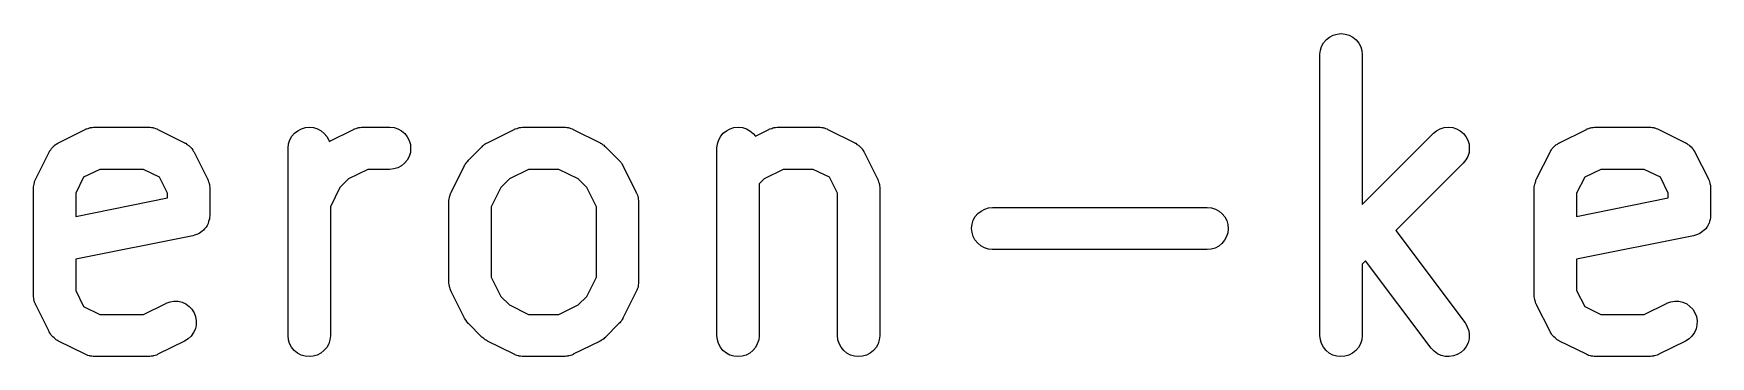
# Model space of a CAD drawing. Extents: x 78 to 209, y -131 to -41.
# Drawn here: x 168.42 to 174.38, y -105.05 to -103.9 of the extents above; entities that cross this region are included whole.
import ezdxf

# ---------------------------------------------------------------- set-up
doc = ezdxf.new("R2010")
doc.units = 0
doc.layers.add('BLACK', color=7, linetype='CONTINUOUS')

msp = doc.modelspace()

# ---------------------------------------------------------------- linework, layer by layer
at = {"layer": 'BLACK', "linetype": 'CONTINUOUS'}
for p, q in [((173.006, -103.931), (173.016, -103.92)), ((173.016, -103.92), (173.027, -103.911)), ((173.027, -103.911), (173.04, -103.904)), ((173.04, -103.904), (173.054, -103.9)), ((173.054, -103.9), (173.069, -103.898)), ((173.069, -103.898), (173.083, -103.9)), ((173.083, -103.9), (173.097, -103.904)), ((173.097, -103.904), (173.11, -103.911)), ((173.11, -103.911), (173.122, -103.921)), ((173.122, -103.921), (173.131, -103.932)), ((172.993, -103.972), (172.995, -103.958)), ((172.993, -103.973), (172.993, -103.972)), ((172.993, -104.973), (172.993, -103.973)), ((172.995, -103.958), (172.999, -103.944)), ((172.999, -103.944), (173.006, -103.931)), ((173.131, -103.932), (173.138, -103.945)), ((173.138, -103.945), (173.142, -103.959)), ((173.142, -103.959), (173.143, -103.973)), ((173.143, -103.973), (173.143, -104.507)), ((168.511, -104.287), (168.606, -104.24)), ((168.606, -104.24), (168.607, -104.239)), ((168.607, -104.239), (168.609, -104.238)), ((168.609, -104.238), (168.611, -104.237)), ((168.611, -104.237), (168.616, -104.236)), ((168.616, -104.236), (168.621, -104.234)), ((168.621, -104.234), (168.623, -104.234)), ((168.623, -104.234), (168.625, -104.233)), ((168.625, -104.233), (168.63, -104.233)), ((168.63, -104.233), (168.635, -104.232)), ((168.635, -104.232), (168.638, -104.232)), ((168.638, -104.232), (168.64, -104.232)), ((168.64, -104.232), (168.83, -104.232)), ((168.83, -104.232), (168.831, -104.232)), ((168.831, -104.232), (168.833, -104.232)), ((168.833, -104.232), (168.836, -104.232)), ((168.836, -104.232), (168.841, -104.233)), ((168.841, -104.233), (168.846, -104.233)), ((168.846, -104.233), (168.848, -104.234)), ((168.848, -104.234), (168.85, -104.234)), ((168.85, -104.234), (168.855, -104.236)), ((168.855, -104.236), (168.86, -104.238)), ((168.86, -104.238), (168.862, -104.239)), ((168.862, -104.239), (168.864, -104.24)), ((168.864, -104.24), (168.959, -104.287)), ((169.328, -104.291), (169.333, -104.277)), ((169.333, -104.277), (169.34, -104.264)), ((169.34, -104.264), (169.349, -104.253)), ((169.349, -104.253), (169.361, -104.244)), ((169.361, -104.244), (169.374, -104.237)), ((169.374, -104.237), (169.388, -104.233)), ((169.388, -104.233), (169.402, -104.232)), ((169.402, -104.232), (169.417, -104.233)), ((169.417, -104.233), (169.431, -104.238)), ((169.431, -104.238), (169.444, -104.245)), ((169.444, -104.245), (169.455, -104.254)), ((169.455, -104.254), (169.464, -104.265)), ((169.464, -104.265), (169.471, -104.278)), ((169.471, -104.278), (169.472, -104.283)), ((169.472, -104.283), (169.559, -104.24)), ((169.559, -104.24), (169.56, -104.239)), ((169.56, -104.239), (169.562, -104.238)), ((169.562, -104.238), (169.564, -104.237)), ((169.564, -104.237), (169.568, -104.236)), ((169.568, -104.236), (169.573, -104.234)), ((169.573, -104.234), (169.575, -104.234)), ((169.575, -104.234), (169.578, -104.233)), ((169.578, -104.233), (169.583, -104.233)), ((169.583, -104.233), (169.588, -104.232)), ((169.588, -104.232), (169.59, -104.232)), ((169.59, -104.232), (169.592, -104.232)), ((169.592, -104.232), (169.687, -104.232)), ((169.687, -104.232), (169.688, -104.232)), ((169.688, -104.232), (169.703, -104.233)), ((169.703, -104.233), (169.717, -104.238)), ((169.717, -104.238), (169.73, -104.245)), ((169.73, -104.245), (169.741, -104.254)), ((169.741, -104.254), (169.75, -104.266)), ((169.75, -104.266), (169.757, -104.279)), ((169.757, -104.279), (169.761, -104.293)), ((170.035, -104.287), (170.13, -104.24)), ((170.13, -104.24), (170.131, -104.239)), ((170.131, -104.239), (170.133, -104.238)), ((170.133, -104.238), (170.135, -104.237)), ((170.135, -104.237), (170.14, -104.236)), ((170.14, -104.236), (170.145, -104.234)), ((170.145, -104.234), (170.147, -104.234)), ((170.147, -104.234), (170.149, -104.233)), ((170.149, -104.233), (170.154, -104.233)), ((170.154, -104.233), (170.159, -104.232)), ((170.159, -104.232), (170.161, -104.232)), ((170.161, -104.232), (170.164, -104.232)), ((170.164, -104.232), (170.306, -104.232)), ((170.306, -104.232), (170.307, -104.232)), ((170.307, -104.232), (170.31, -104.232)), ((170.31, -104.232), (170.312, -104.232)), ((170.312, -104.232), (170.317, -104.233)), ((170.317, -104.233), (170.322, -104.233)), ((170.322, -104.233), (170.324, -104.234)), ((170.324, -104.234), (170.326, -104.234)), ((170.326, -104.234), (170.331, -104.236)), ((170.331, -104.236), (170.336, -104.238)), ((170.336, -104.238), (170.338, -104.239)), ((170.338, -104.239), (170.34, -104.24)), ((170.34, -104.24), (170.435, -104.287)), ((170.852, -104.291), (170.857, -104.277)), ((170.857, -104.277), (170.864, -104.264)), ((170.864, -104.264), (170.873, -104.253)), ((170.873, -104.253), (170.884, -104.244)), ((170.884, -104.244), (170.897, -104.237)), ((170.897, -104.237), (170.911, -104.233)), ((170.911, -104.233), (170.926, -104.232)), ((170.926, -104.232), (170.941, -104.233)), ((170.941, -104.233), (170.955, -104.238)), ((170.955, -104.238), (170.967, -104.245)), ((170.967, -104.245), (170.979, -104.254)), ((170.979, -104.254), (170.987, -104.264)), ((170.987, -104.264), (171.035, -104.24)), ((171.035, -104.24), (171.036, -104.239)), ((171.036, -104.239), (171.038, -104.238)), ((171.038, -104.238), (171.04, -104.237)), ((171.04, -104.237), (171.045, -104.236)), ((171.045, -104.236), (171.049, -104.234)), ((171.049, -104.234), (171.052, -104.234)), ((171.052, -104.234), (171.054, -104.233)), ((171.054, -104.233), (171.059, -104.233)), ((171.059, -104.233), (171.064, -104.232)), ((171.064, -104.232), (171.066, -104.232)), ((171.066, -104.232), (171.068, -104.232)), ((171.068, -104.232), (171.211, -104.232)), ((171.211, -104.232), (171.212, -104.232)), ((171.212, -104.232), (171.214, -104.232)), ((171.214, -104.232), (171.217, -104.232)), ((171.217, -104.232), (171.222, -104.233)), ((171.222, -104.233), (171.227, -104.233)), ((171.227, -104.233), (171.229, -104.234)), ((171.229, -104.234), (171.231, -104.234)), ((171.231, -104.234), (171.236, -104.236)), ((171.236, -104.236), (171.241, -104.238)), ((171.241, -104.238), (171.243, -104.239)), ((171.243, -104.239), (171.245, -104.24)), ((171.245, -104.24), (171.34, -104.287)), ((173.143, -104.507), (173.396, -104.254)), ((173.396, -104.254), (173.397, -104.253)), ((173.397, -104.253), (173.408, -104.244)), ((173.408, -104.244), (173.421, -104.237)), ((173.421, -104.237), (173.435, -104.233)), ((173.435, -104.233), (173.45, -104.232)), ((173.45, -104.232), (173.465, -104.233)), ((173.465, -104.233), (173.479, -104.238)), ((173.479, -104.238), (173.491, -104.245)), ((173.491, -104.245), (173.503, -104.254)), ((173.503, -104.254), (173.512, -104.265)), ((173.512, -104.265), (173.519, -104.278)), ((173.519, -104.278), (173.523, -104.292)), ((173.844, -104.287), (173.94, -104.24)), ((173.94, -104.239), (173.943, -104.238)), ((173.94, -104.24), (173.94, -104.239)), ((173.943, -104.238), (173.945, -104.237)), ((173.945, -104.237), (173.949, -104.236)), ((173.949, -104.236), (173.954, -104.234)), ((173.954, -104.234), (173.956, -104.234)), ((173.956, -104.234), (173.959, -104.233)), ((173.959, -104.233), (173.964, -104.233)), ((173.964, -104.233), (173.969, -104.232)), ((173.969, -104.232), (173.971, -104.232)), ((173.971, -104.232), (173.973, -104.232)), ((173.973, -104.232), (174.164, -104.232)), ((174.164, -104.232), (174.165, -104.232)), ((174.165, -104.232), (174.167, -104.232)), ((174.167, -104.232), (174.169, -104.232)), ((174.169, -104.232), (174.174, -104.233)), ((174.174, -104.233), (174.179, -104.233)), ((174.179, -104.233), (174.181, -104.234)), ((174.181, -104.234), (174.183, -104.234)), ((174.183, -104.234), (174.188, -104.236)), ((174.188, -104.236), (174.193, -104.238)), ((174.193, -104.238), (174.195, -104.239)), ((174.195, -104.239), (174.197, -104.24)), ((174.197, -104.24), (174.292, -104.287)), ((168.43, -104.416), (168.477, -104.321)), ((168.477, -104.321), (168.478, -104.32)), ((168.478, -104.32), (168.479, -104.318)), ((168.479, -104.317), (168.483, -104.312)), ((168.479, -104.318), (168.479, -104.317)), ((168.483, -104.312), (168.486, -104.308)), ((168.486, -104.308), (168.487, -104.306)), ((168.487, -104.306), (168.488, -104.305)), ((168.488, -104.305), (168.492, -104.301)), ((168.492, -104.301), (168.496, -104.297)), ((168.496, -104.297), (168.497, -104.296)), ((168.497, -104.296), (168.499, -104.295)), ((168.499, -104.295), (168.503, -104.292)), ((168.503, -104.292), (168.508, -104.289)), ((168.508, -104.289), (168.51, -104.288)), ((168.51, -104.288), (168.511, -104.287)), ((168.959, -104.287), (168.96, -104.288)), ((168.96, -104.288), (168.961, -104.289)), ((168.961, -104.289), (168.963, -104.289)), ((168.963, -104.289), (168.967, -104.293)), ((168.967, -104.293), (168.972, -104.296)), ((168.972, -104.296), (168.973, -104.297)), ((168.973, -104.297), (168.975, -104.298)), ((168.975, -104.298), (168.979, -104.302)), ((168.979, -104.302), (168.983, -104.306)), ((168.983, -104.306), (168.984, -104.307)), ((168.984, -104.307), (168.985, -104.308)), ((168.985, -104.308), (168.988, -104.313)), ((168.988, -104.313), (168.991, -104.318)), ((168.991, -104.318), (168.992, -104.319)), ((168.992, -104.319), (168.993, -104.321)), ((168.993, -104.321), (169.04, -104.416)), ((169.327, -104.306), (169.328, -104.291)), ((169.327, -104.307), (169.327, -104.306)), ((169.327, -104.973), (169.327, -104.307)), ((169.757, -104.336), (169.75, -104.349)), ((169.761, -104.322), (169.757, -104.336)), ((169.761, -104.293), (169.762, -104.307)), ((169.762, -104.307), (169.761, -104.322)), ((169.968, -104.349), (170.015, -104.301)), ((170.015, -104.301), (170.016, -104.301)), ((170.016, -104.301), (170.019, -104.298)), ((170.019, -104.298), (170.022, -104.295)), ((170.022, -104.295), (170.025, -104.293)), ((170.025, -104.293), (170.027, -104.291)), ((170.027, -104.291), (170.031, -104.289)), ((170.031, -104.289), (170.035, -104.287)), ((170.435, -104.287), (170.436, -104.288)), ((170.436, -104.288), (170.44, -104.29)), ((170.44, -104.29), (170.443, -104.292)), ((170.443, -104.292), (170.446, -104.294)), ((170.446, -104.294), (170.448, -104.296)), ((170.448, -104.296), (170.451, -104.299)), ((170.451, -104.299), (170.455, -104.301)), ((170.455, -104.301), (170.502, -104.349)), ((170.85, -104.306), (170.852, -104.291)), ((170.85, -104.307), (170.85, -104.306)), ((170.85, -104.973), (170.85, -104.307)), ((171.34, -104.287), (171.341, -104.288)), ((171.341, -104.288), (171.342, -104.289)), ((171.342, -104.289), (171.344, -104.289)), ((171.344, -104.289), (171.348, -104.293)), ((171.348, -104.293), (171.353, -104.296)), ((171.353, -104.296), (171.354, -104.297)), ((171.354, -104.297), (171.356, -104.298)), ((171.356, -104.298), (171.36, -104.302)), ((171.36, -104.302), (171.364, -104.306)), ((171.364, -104.306), (171.365, -104.307)), ((171.365, -104.307), (171.366, -104.308)), ((171.366, -104.308), (171.369, -104.313)), ((171.369, -104.313), (171.372, -104.318)), ((171.372, -104.318), (171.373, -104.319)), ((171.373, -104.319), (171.374, -104.321)), ((171.374, -104.321), (171.421, -104.416)), ((173.519, -104.336), (173.512, -104.348)), ((173.523, -104.322), (173.519, -104.336)), ((173.523, -104.292), (173.524, -104.307)), ((173.524, -104.307), (173.523, -104.322)), ((173.763, -104.416), (173.811, -104.321)), ((173.811, -104.32), (173.812, -104.318)), ((173.811, -104.321), (173.811, -104.32)), ((173.812, -104.318), (173.813, -104.317)), ((173.813, -104.317), (173.816, -104.312)), ((173.816, -104.312), (173.819, -104.308)), ((173.819, -104.308), (173.82, -104.306)), ((173.82, -104.306), (173.821, -104.305)), ((173.821, -104.305), (173.825, -104.301)), ((173.825, -104.301), (173.829, -104.297)), ((173.829, -104.297), (173.831, -104.296)), ((173.831, -104.296), (173.832, -104.295)), ((173.832, -104.295), (173.837, -104.292)), ((173.837, -104.292), (173.841, -104.289)), ((173.841, -104.289), (173.843, -104.288)), ((173.843, -104.288), (173.844, -104.287)), ((174.292, -104.287), (174.293, -104.288)), ((174.293, -104.288), (174.295, -104.289)), ((174.295, -104.289), (174.296, -104.289)), ((174.296, -104.289), (174.301, -104.293)), ((174.301, -104.293), (174.306, -104.296)), ((174.306, -104.296), (174.307, -104.297)), ((174.307, -104.297), (174.308, -104.298)), ((174.308, -104.298), (174.312, -104.302)), ((174.312, -104.302), (174.316, -104.306)), ((174.316, -104.306), (174.317, -104.307)), ((174.317, -104.307), (174.318, -104.308)), ((174.318, -104.308), (174.321, -104.313)), ((174.321, -104.313), (174.324, -104.318)), ((174.324, -104.318), (174.325, -104.319)), ((174.325, -104.319), (174.326, -104.321)), ((174.326, -104.321), (174.374, -104.416)), ((168.657, -104.382), (168.6, -104.41)), ((168.813, -104.382), (168.657, -104.382)), ((168.87, -104.41), (168.813, -104.382)), ((169.61, -104.382), (169.541, -104.416)), ((169.687, -104.382), (169.61, -104.382)), ((169.702, -104.38), (169.687, -104.382)), ((169.716, -104.376), (169.702, -104.38)), ((169.729, -104.369), (169.716, -104.376)), ((169.74, -104.36), (169.729, -104.369)), ((169.75, -104.349), (169.74, -104.36)), ((169.906, -104.464), (169.954, -104.368)), ((169.954, -104.367), (169.956, -104.364)), ((169.954, -104.368), (169.954, -104.367)), ((169.956, -104.364), (169.958, -104.36)), ((169.958, -104.36), (169.96, -104.358)), ((169.96, -104.358), (169.962, -104.355)), ((169.962, -104.355), (169.965, -104.352)), ((169.965, -104.352), (169.968, -104.349)), ((170.181, -104.382), (170.113, -104.416)), ((170.289, -104.382), (170.181, -104.382)), ((170.357, -104.416), (170.289, -104.382)), ((170.502, -104.349), (170.503, -104.35)), ((170.503, -104.35), (170.506, -104.353)), ((170.506, -104.353), (170.509, -104.356)), ((170.509, -104.356), (170.51, -104.359)), ((170.51, -104.359), (170.512, -104.361)), ((170.512, -104.361), (170.514, -104.365)), ((170.514, -104.365), (170.516, -104.368)), ((170.516, -104.368), (170.564, -104.464)), ((171.086, -104.382), (171.018, -104.416)), ((171.193, -104.382), (171.086, -104.382)), ((171.251, -104.41), (171.193, -104.382)), ((173.502, -104.36), (173.263, -104.599)), ((173.512, -104.348), (173.502, -104.36)), ((173.991, -104.382), (173.934, -104.41)), ((174.146, -104.382), (173.991, -104.382)), ((174.203, -104.41), (174.146, -104.382)), ((168.422, -104.444), (168.423, -104.439)), ((168.422, -104.446), (168.422, -104.444)), ((168.422, -104.449), (168.422, -104.446)), ((168.422, -104.45), (168.422, -104.449)), ((168.422, -104.831), (168.422, -104.45)), ((168.423, -104.439), (168.424, -104.434)), ((168.424, -104.432), (168.425, -104.43)), ((168.424, -104.434), (168.424, -104.432)), ((168.425, -104.43), (168.426, -104.425)), ((168.426, -104.425), (168.428, -104.42)), ((168.428, -104.42), (168.429, -104.418)), ((168.429, -104.418), (168.43, -104.416)), ((168.6, -104.41), (168.572, -104.467)), ((168.898, -104.467), (168.87, -104.41)), ((169.04, -104.416), (169.041, -104.417)), ((169.041, -104.417), (169.041, -104.419)), ((169.041, -104.419), (169.042, -104.421)), ((169.042, -104.421), (169.044, -104.426)), ((169.044, -104.426), (169.046, -104.431)), ((169.046, -104.431), (169.046, -104.433)), ((169.046, -104.433), (169.047, -104.435)), ((169.047, -104.435), (169.047, -104.44)), ((169.047, -104.44), (169.048, -104.445)), ((169.048, -104.445), (169.048, -104.447)), ((169.048, -104.447), (169.048, -104.45)), ((169.048, -104.45), (169.048, -104.545)), ((169.511, -104.446), (169.477, -104.515)), ((169.541, -104.416), (169.511, -104.446)), ((170.082, -104.446), (170.048, -104.515)), ((170.113, -104.416), (170.082, -104.446)), ((170.388, -104.446), (170.357, -104.416)), ((170.422, -104.515), (170.388, -104.446)), ((171.018, -104.416), (171, -104.433)), ((171, -104.433), (171, -104.973)), ((171.279, -104.467), (171.251, -104.41)), ((171.421, -104.416), (171.422, -104.417)), ((171.422, -104.417), (171.422, -104.419)), ((171.422, -104.419), (171.423, -104.421)), ((171.423, -104.421), (171.425, -104.426)), ((171.425, -104.426), (171.427, -104.431)), ((171.427, -104.431), (171.427, -104.433)), ((171.427, -104.433), (171.428, -104.435)), ((171.428, -104.435), (171.428, -104.44)), ((171.428, -104.44), (171.429, -104.445)), ((171.429, -104.445), (171.429, -104.447)), ((171.429, -104.447), (171.429, -104.45)), ((171.429, -104.45), (171.429, -104.973)), ((173.755, -104.444), (173.756, -104.439)), ((173.755, -104.446), (173.755, -104.444)), ((173.755, -104.449), (173.755, -104.446)), ((173.755, -104.45), (173.755, -104.449)), ((173.755, -104.831), (173.755, -104.45)), ((173.756, -104.439), (173.757, -104.434)), ((173.757, -104.434), (173.758, -104.432)), ((173.758, -104.43), (173.76, -104.425)), ((173.758, -104.432), (173.758, -104.43)), ((173.76, -104.425), (173.761, -104.42)), ((173.761, -104.42), (173.762, -104.418)), ((173.762, -104.418), (173.763, -104.416)), ((173.934, -104.41), (173.905, -104.467)), ((174.231, -104.467), (174.203, -104.41)), ((174.374, -104.416), (174.374, -104.417)), ((174.374, -104.417), (174.375, -104.419)), ((174.375, -104.419), (174.376, -104.421)), ((174.376, -104.421), (174.377, -104.426)), ((174.377, -104.426), (174.379, -104.431)), ((174.379, -104.431), (174.379, -104.433)), ((174.379, -104.433), (174.38, -104.435)), ((174.38, -104.435), (174.381, -104.44)), ((174.381, -104.44), (174.381, -104.445)), ((174.381, -104.445), (174.381, -104.447)), ((174.381, -104.447), (174.381, -104.45)), ((174.381, -104.45), (174.381, -104.545)), ((168.572, -104.467), (168.572, -104.549)), ((168.572, -104.549), (168.898, -104.483)), ((168.898, -104.483), (168.898, -104.467)), ((169.477, -104.515), (169.477, -104.973)), ((169.898, -104.492), (169.899, -104.487)), ((169.898, -104.494), (169.898, -104.492)), ((169.898, -104.496), (169.898, -104.494)), ((169.898, -104.497), (169.898, -104.496)), ((169.898, -104.783), (169.898, -104.497)), ((169.899, -104.487), (169.9, -104.482)), ((169.9, -104.479), (169.901, -104.477)), ((169.9, -104.482), (169.9, -104.479)), ((169.901, -104.477), (169.903, -104.473)), ((169.903, -104.473), (169.904, -104.468)), ((169.904, -104.468), (169.905, -104.466)), ((169.905, -104.466), (169.906, -104.464)), ((170.048, -104.515), (170.048, -104.765)), ((170.422, -104.765), (170.422, -104.515)), ((170.564, -104.464), (170.564, -104.465)), ((170.564, -104.465), (170.565, -104.467)), ((170.565, -104.467), (170.566, -104.469)), ((170.566, -104.469), (170.568, -104.474)), ((170.568, -104.474), (170.569, -104.478)), ((170.569, -104.478), (170.57, -104.481)), ((170.57, -104.481), (170.57, -104.483)), ((170.57, -104.483), (170.571, -104.488)), ((170.571, -104.488), (170.572, -104.493)), ((170.572, -104.493), (170.572, -104.495)), ((170.572, -104.495), (170.572, -104.497)), ((170.572, -104.497), (170.572, -104.783)), ((171.279, -104.973), (171.279, -104.467)), ((171.802, -104.523), (171.816, -104.519)), ((171.816, -104.519), (171.83, -104.517)), ((171.83, -104.517), (172.592, -104.517)), ((172.592, -104.517), (172.593, -104.517)), ((172.593, -104.517), (172.608, -104.519)), ((172.608, -104.519), (172.622, -104.523)), ((173.905, -104.467), (173.905, -104.549)), ((173.905, -104.549), (174.231, -104.483)), ((174.231, -104.483), (174.231, -104.467)), ((169.042, -104.574), (169.039, -104.581)), ((169.044, -104.567), (169.042, -104.574)), ((169.042, -104.574), (169.042, -104.574)), ((169.042, -104.574), (169.042, -104.574)), ((169.046, -104.56), (169.044, -104.567)), ((169.047, -104.56), (169.046, -104.56)), ((169.046, -104.56), (169.046, -104.56)), ((169.048, -104.546), (169.047, -104.553)), ((169.047, -104.553), (169.047, -104.56)), ((169.048, -104.545), (169.048, -104.545)), ((169.048, -104.545), (169.048, -104.545)), ((169.048, -104.545), (169.048, -104.545)), ((169.048, -104.545), (169.048, -104.546)), ((171.755, -104.592), (171.757, -104.577)), ((171.757, -104.577), (171.761, -104.563)), ((171.761, -104.563), (171.768, -104.55)), ((171.768, -104.55), (171.777, -104.539)), ((171.777, -104.539), (171.789, -104.53)), ((171.789, -104.53), (171.802, -104.523)), ((172.622, -104.523), (172.635, -104.531)), ((172.635, -104.531), (172.646, -104.54)), ((172.646, -104.54), (172.655, -104.551)), ((172.655, -104.551), (172.662, -104.564)), ((172.662, -104.564), (172.666, -104.578)), ((172.666, -104.578), (172.667, -104.593)), ((174.375, -104.574), (174.372, -104.581)), ((174.376, -104.574), (174.375, -104.574)), ((174.375, -104.574), (174.375, -104.574)), ((174.378, -104.567), (174.376, -104.574)), ((174.38, -104.56), (174.378, -104.567)), ((174.381, -104.553), (174.38, -104.56)), ((174.38, -104.56), (174.38, -104.56)), ((174.38, -104.56), (174.38, -104.56)), ((174.381, -104.545), (174.381, -104.545)), ((174.381, -104.545), (174.381, -104.545)), ((174.381, -104.545), (174.381, -104.545)), ((174.381, -104.545), (174.381, -104.546)), ((174.381, -104.546), (174.381, -104.553)), ((168.988, -104.618), (168.572, -104.702)), ((168.994, -104.616), (168.988, -104.618)), ((169.001, -104.614), (168.994, -104.616)), ((169.002, -104.614), (169.001, -104.614)), ((169.001, -104.614), (169.001, -104.614)), ((169.008, -104.611), (169.002, -104.614)), ((169.014, -104.608), (169.008, -104.611)), ((169.015, -104.607), (169.014, -104.607)), ((169.014, -104.607), (169.014, -104.608)), ((169.02, -104.603), (169.015, -104.607)), ((169.026, -104.598), (169.02, -104.603)), ((169.03, -104.593), (169.026, -104.598)), ((169.026, -104.598), (169.026, -104.598)), ((169.026, -104.598), (169.026, -104.598)), ((169.035, -104.587), (169.03, -104.593)), ((169.039, -104.581), (169.035, -104.587)), ((169.035, -104.587), (169.035, -104.587)), ((169.035, -104.587), (169.035, -104.587)), ((171.757, -104.606), (171.755, -104.592)), ((171.761, -104.621), (171.757, -104.606)), ((171.767, -104.633), (171.761, -104.621)), ((171.777, -104.645), (171.767, -104.633)), ((172.654, -104.634), (172.645, -104.646)), ((172.661, -104.621), (172.654, -104.634)), ((172.666, -104.608), (172.661, -104.621)), ((172.667, -104.593), (172.666, -104.608)), ((173.263, -104.599), (173.509, -104.928)), ((174.321, -104.618), (173.905, -104.702)), ((174.328, -104.616), (174.321, -104.618)), ((174.335, -104.614), (174.328, -104.616)), ((174.341, -104.611), (174.335, -104.614)), ((174.335, -104.614), (174.335, -104.614)), ((174.335, -104.614), (174.335, -104.614)), ((174.347, -104.608), (174.341, -104.611)), ((174.348, -104.607), (174.347, -104.608)), ((174.353, -104.603), (174.348, -104.607)), ((174.348, -104.607), (174.348, -104.607)), ((174.359, -104.598), (174.353, -104.603)), ((174.364, -104.593), (174.359, -104.598)), ((174.359, -104.598), (174.359, -104.598)), ((174.359, -104.598), (174.359, -104.598)), ((174.368, -104.587), (174.364, -104.593)), ((174.369, -104.587), (174.368, -104.587)), ((174.368, -104.587), (174.368, -104.587)), ((174.372, -104.581), (174.369, -104.587)), ((171.788, -104.654), (171.777, -104.645)), ((171.801, -104.661), (171.788, -104.654)), ((171.815, -104.666), (171.801, -104.661)), ((171.829, -104.667), (171.815, -104.666)), ((171.83, -104.667), (171.829, -104.667)), ((172.592, -104.667), (171.83, -104.667)), ((172.607, -104.666), (172.592, -104.667)), ((172.621, -104.662), (172.607, -104.666)), ((172.634, -104.655), (172.621, -104.662)), ((172.645, -104.646), (172.634, -104.655)), ((168.572, -104.702), (168.572, -104.813)), ((173.155, -104.707), (173.143, -104.719)), ((173.143, -104.719), (173.143, -104.973)), ((173.389, -105.018), (173.155, -104.707)), ((173.905, -104.702), (173.905, -104.813)), ((168.572, -104.813), (168.6, -104.87)), ((169.898, -104.785), (169.898, -104.783)), ((169.898, -104.787), (169.898, -104.785)), ((169.899, -104.792), (169.898, -104.787)), ((169.9, -104.797), (169.899, -104.792)), ((169.9, -104.8), (169.9, -104.797)), ((169.901, -104.802), (169.9, -104.8)), ((169.902, -104.807), (169.901, -104.802)), ((169.904, -104.811), (169.902, -104.807)), ((169.905, -104.813), (169.904, -104.811)), ((169.906, -104.816), (169.905, -104.813)), ((169.954, -104.912), (169.906, -104.816)), ((169.906, -104.816), (169.906, -104.816)), ((170.048, -104.765), (170.082, -104.834)), ((170.388, -104.834), (170.422, -104.765)), ((170.564, -104.816), (170.516, -104.912)), ((170.565, -104.814), (170.564, -104.816)), ((170.566, -104.812), (170.565, -104.814)), ((170.567, -104.808), (170.566, -104.812)), ((170.569, -104.803), (170.567, -104.808)), ((170.57, -104.801), (170.569, -104.803)), ((170.571, -104.793), (170.57, -104.798)), ((170.57, -104.798), (170.57, -104.801)), ((170.572, -104.788), (170.571, -104.793)), ((170.572, -104.783), (170.572, -104.784)), ((170.572, -104.784), (170.572, -104.786)), ((170.572, -104.786), (170.572, -104.788)), ((173.905, -104.813), (173.934, -104.87)), ((168.422, -104.833), (168.422, -104.831)), ((168.422, -104.835), (168.422, -104.833)), ((168.423, -104.84), (168.422, -104.835)), ((168.423, -104.845), (168.423, -104.84)), ((168.424, -104.847), (168.423, -104.845)), ((168.424, -104.849), (168.424, -104.847)), ((168.426, -104.854), (168.424, -104.849)), ((168.428, -104.859), (168.426, -104.854)), ((168.429, -104.861), (168.428, -104.859)), ((168.429, -104.863), (168.429, -104.861)), ((168.43, -104.864), (168.429, -104.863)), ((168.477, -104.959), (168.43, -104.864)), ((168.6, -104.87), (168.657, -104.898)), ((168.813, -104.898), (168.892, -104.859)), ((168.892, -104.859), (168.893, -104.858)), ((168.893, -104.858), (168.907, -104.853)), ((168.907, -104.853), (168.921, -104.851)), ((168.921, -104.851), (168.936, -104.851)), ((168.936, -104.851), (168.95, -104.855)), ((168.95, -104.855), (168.963, -104.861)), ((168.963, -104.861), (168.975, -104.87)), ((168.975, -104.87), (168.985, -104.88)), ((170.082, -104.834), (170.113, -104.864)), ((170.113, -104.864), (170.181, -104.898)), ((170.289, -104.898), (170.357, -104.864)), ((170.357, -104.864), (170.388, -104.834)), ((173.755, -104.833), (173.755, -104.831)), ((173.755, -104.835), (173.755, -104.833)), ((173.756, -104.84), (173.755, -104.835)), ((173.757, -104.845), (173.756, -104.84)), ((173.757, -104.847), (173.757, -104.845)), ((173.758, -104.849), (173.757, -104.847)), ((173.759, -104.854), (173.758, -104.849)), ((173.761, -104.859), (173.759, -104.854)), ((173.762, -104.861), (173.761, -104.859)), ((173.763, -104.863), (173.762, -104.861)), ((173.763, -104.864), (173.763, -104.863)), ((173.811, -104.959), (173.763, -104.864)), ((173.934, -104.87), (173.991, -104.898)), ((174.146, -104.898), (174.225, -104.859)), ((174.225, -104.859), (174.226, -104.858)), ((174.226, -104.858), (174.24, -104.853)), ((174.24, -104.853), (174.254, -104.851)), ((174.254, -104.851), (174.269, -104.851)), ((174.269, -104.851), (174.283, -104.855)), ((174.283, -104.855), (174.297, -104.861)), ((174.297, -104.861), (174.308, -104.87)), ((174.308, -104.87), (174.318, -104.88)), ((168.657, -104.898), (168.813, -104.898)), ((168.985, -104.88), (168.993, -104.893)), ((168.993, -104.893), (168.998, -104.906)), ((169, -104.935), (168.997, -104.95)), ((168.998, -104.906), (169, -104.921)), ((169, -104.921), (169, -104.935)), ((169.956, -104.915), (169.954, -104.912)), ((169.958, -104.919), (169.956, -104.915)), ((169.96, -104.921), (169.958, -104.919)), ((169.961, -104.924), (169.96, -104.921)), ((169.964, -104.927), (169.961, -104.924)), ((169.967, -104.93), (169.964, -104.927)), ((169.968, -104.931), (169.967, -104.93)), ((170.015, -104.979), (169.968, -104.931)), ((170.181, -104.898), (170.289, -104.898)), ((170.502, -104.931), (170.455, -104.979)), ((170.505, -104.928), (170.502, -104.931)), ((170.508, -104.925), (170.505, -104.928)), ((170.51, -104.922), (170.508, -104.925)), ((170.512, -104.92), (170.51, -104.922)), ((170.514, -104.916), (170.512, -104.92)), ((170.516, -104.913), (170.514, -104.916)), ((170.516, -104.912), (170.516, -104.913)), ((173.509, -104.928), (173.51, -104.929)), ((173.51, -104.929), (173.517, -104.942)), ((173.991, -104.898), (174.146, -104.898)), ((174.318, -104.88), (174.326, -104.893)), ((174.326, -104.893), (174.331, -104.906)), ((174.333, -104.935), (174.33, -104.95)), ((174.331, -104.906), (174.334, -104.921)), ((174.334, -104.921), (174.333, -104.935)), ((168.478, -104.961), (168.477, -104.959)), ((168.479, -104.962), (168.478, -104.961)), ((168.482, -104.967), (168.479, -104.962)), ((168.485, -104.972), (168.482, -104.967)), ((168.486, -104.973), (168.485, -104.972)), ((168.487, -104.974), (168.486, -104.973)), ((168.491, -104.978), (168.487, -104.974)), ((168.495, -104.982), (168.491, -104.978)), ((168.497, -104.983), (168.495, -104.982)), ((168.498, -104.984), (168.497, -104.983)), ((168.503, -104.988), (168.498, -104.984)), ((168.507, -104.991), (168.503, -104.988)), ((168.509, -104.991), (168.507, -104.991)), ((168.51, -104.992), (168.509, -104.991)), ((168.511, -104.993), (168.51, -104.992)), ((168.606, -105.04), (168.511, -104.993)), ((168.959, -104.993), (168.864, -105.04)), ((168.971, -104.985), (168.959, -104.993)), ((168.982, -104.975), (168.971, -104.985)), ((168.991, -104.963), (168.982, -104.975)), ((168.997, -104.95), (168.991, -104.963)), ((169.328, -104.988), (169.327, -104.973)), ((169.332, -105.002), (169.328, -104.988)), ((169.475, -104.989), (169.471, -105.003)), ((169.477, -104.974), (169.475, -104.989)), ((169.477, -104.973), (169.477, -104.974)), ((170.019, -104.981), (170.015, -104.979)), ((170.022, -104.984), (170.019, -104.981)), ((170.024, -104.986), (170.022, -104.984)), ((170.027, -104.988), (170.024, -104.986)), ((170.03, -104.99), (170.027, -104.988)), ((170.034, -104.992), (170.03, -104.99)), ((170.035, -104.993), (170.034, -104.992)), ((170.13, -105.04), (170.035, -104.993)), ((170.435, -104.993), (170.34, -105.04)), ((170.439, -104.991), (170.435, -104.993)), ((170.443, -104.989), (170.439, -104.991)), ((170.445, -104.987), (170.443, -104.989)), ((170.448, -104.985), (170.445, -104.987)), ((170.451, -104.982), (170.448, -104.985)), ((170.454, -104.98), (170.451, -104.982)), ((170.455, -104.979), (170.454, -104.98)), ((170.852, -104.988), (170.85, -104.973)), ((170.856, -105.002), (170.852, -104.988)), ((170.999, -104.989), (170.994, -105.003)), ((171, -104.974), (170.999, -104.989)), ((171, -104.973), (171, -104.974)), ((171.28, -104.988), (171.279, -104.973)), ((171.285, -105.002), (171.28, -104.988)), ((171.427, -104.989), (171.423, -105.003)), ((171.429, -104.974), (171.427, -104.989)), ((171.429, -104.973), (171.429, -104.974)), ((172.995, -104.988), (172.993, -104.973)), ((172.999, -105.002), (172.995, -104.988)), ((173.142, -104.989), (173.137, -105.003)), ((173.143, -104.974), (173.142, -104.989)), ((173.143, -104.973), (173.143, -104.974)), ((173.517, -104.942), (173.522, -104.956)), ((173.523, -104.985), (173.52, -104.999)), ((173.522, -104.956), (173.524, -104.97)), ((173.524, -104.97), (173.523, -104.985)), ((173.812, -104.961), (173.811, -104.959)), ((173.812, -104.962), (173.812, -104.961)), ((173.816, -104.967), (173.812, -104.962)), ((173.819, -104.972), (173.816, -104.967)), ((173.82, -104.973), (173.819, -104.972)), ((173.821, -104.974), (173.82, -104.973)), ((173.825, -104.978), (173.821, -104.974)), ((173.829, -104.982), (173.825, -104.978)), ((173.83, -104.983), (173.829, -104.982)), ((173.831, -104.984), (173.83, -104.983)), ((173.836, -104.988), (173.831, -104.984)), ((173.841, -104.991), (173.836, -104.988)), ((173.842, -104.991), (173.841, -104.991)), ((173.843, -104.992), (173.842, -104.991)), ((173.844, -104.993), (173.843, -104.992)), ((173.94, -105.04), (173.844, -104.993)), ((174.292, -104.993), (174.197, -105.04)), ((174.305, -104.985), (174.292, -104.993)), ((174.315, -104.975), (174.305, -104.985)), ((174.324, -104.963), (174.315, -104.975)), ((174.33, -104.95), (174.324, -104.963)), ((168.608, -105.041), (168.606, -105.04)), ((168.61, -105.042), (168.608, -105.041)), ((168.615, -105.044), (168.61, -105.042)), ((168.62, -105.046), (168.615, -105.044)), ((168.622, -105.046), (168.62, -105.046)), ((168.624, -105.047), (168.622, -105.046)), ((168.629, -105.047), (168.624, -105.047)), ((168.634, -105.048), (168.629, -105.047)), ((168.637, -105.048), (168.634, -105.048)), ((168.639, -105.048), (168.637, -105.048)), ((168.64, -105.048), (168.639, -105.048)), ((168.83, -105.048), (168.64, -105.048)), ((168.832, -105.048), (168.83, -105.048)), ((168.835, -105.048), (168.832, -105.048)), ((168.84, -105.047), (168.835, -105.048)), ((168.845, -105.047), (168.84, -105.047)), ((168.847, -105.046), (168.845, -105.047)), ((168.849, -105.046), (168.847, -105.046)), ((168.854, -105.044), (168.849, -105.046)), ((168.859, -105.043), (168.854, -105.044)), ((168.861, -105.042), (168.859, -105.043)), ((168.863, -105.041), (168.861, -105.042)), ((168.864, -105.04), (168.863, -105.041)), ((169.339, -105.015), (169.332, -105.002)), ((169.348, -105.026), (169.339, -105.015)), ((169.36, -105.036), (169.348, -105.026)), ((169.373, -105.043), (169.36, -105.036)), ((169.387, -105.047), (169.373, -105.043)), ((169.401, -105.048), (169.387, -105.047)), ((169.416, -105.047), (169.401, -105.048)), ((169.43, -105.043), (169.416, -105.047)), ((169.443, -105.036), (169.43, -105.043)), ((169.454, -105.027), (169.443, -105.036)), ((169.464, -105.016), (169.454, -105.027)), ((169.471, -105.003), (169.464, -105.016)), ((170.132, -105.041), (170.13, -105.04)), ((170.134, -105.042), (170.132, -105.041)), ((170.139, -105.044), (170.134, -105.042)), ((170.144, -105.046), (170.139, -105.044)), ((170.146, -105.046), (170.144, -105.046)), ((170.148, -105.047), (170.146, -105.046)), ((170.153, -105.047), (170.148, -105.047)), ((170.158, -105.048), (170.153, -105.047)), ((170.16, -105.048), (170.158, -105.048)), ((170.163, -105.048), (170.16, -105.048)), ((170.164, -105.048), (170.163, -105.048)), ((170.306, -105.048), (170.164, -105.048)), ((170.309, -105.048), (170.306, -105.048)), ((170.311, -105.048), (170.309, -105.048)), ((170.316, -105.047), (170.311, -105.048)), ((170.321, -105.047), (170.316, -105.047)), ((170.323, -105.046), (170.321, -105.047)), ((170.325, -105.046), (170.323, -105.046)), ((170.33, -105.044), (170.325, -105.046)), ((170.335, -105.043), (170.33, -105.044)), ((170.337, -105.042), (170.335, -105.043)), ((170.339, -105.041), (170.337, -105.042)), ((170.34, -105.04), (170.339, -105.041)), ((170.863, -105.015), (170.856, -105.002)), ((170.872, -105.026), (170.863, -105.015)), ((170.884, -105.036), (170.872, -105.026)), ((170.896, -105.043), (170.884, -105.036)), ((170.91, -105.047), (170.896, -105.043)), ((170.925, -105.048), (170.91, -105.047)), ((170.94, -105.047), (170.925, -105.048)), ((170.954, -105.043), (170.94, -105.047)), ((170.967, -105.036), (170.954, -105.043)), ((170.978, -105.027), (170.967, -105.036)), ((170.987, -105.016), (170.978, -105.027)), ((170.994, -105.003), (170.987, -105.016)), ((171.292, -105.015), (171.285, -105.002)), ((171.301, -105.026), (171.292, -105.015)), ((171.312, -105.036), (171.301, -105.026)), ((171.325, -105.043), (171.312, -105.036)), ((171.339, -105.047), (171.325, -105.043)), ((171.354, -105.048), (171.339, -105.047)), ((171.368, -105.047), (171.354, -105.048)), ((171.382, -105.043), (171.368, -105.047)), ((171.395, -105.036), (171.382, -105.043)), ((171.407, -105.027), (171.395, -105.036)), ((171.416, -105.016), (171.407, -105.027)), ((171.423, -105.003), (171.416, -105.016)), ((173.006, -105.015), (172.999, -105.002)), ((173.015, -105.026), (173.006, -105.015)), ((173.026, -105.036), (173.015, -105.026)), ((173.039, -105.043), (173.026, -105.036)), ((173.053, -105.047), (173.039, -105.043)), ((173.068, -105.048), (173.053, -105.047)), ((173.082, -105.047), (173.068, -105.048)), ((173.096, -105.043), (173.082, -105.047)), ((173.109, -105.036), (173.096, -105.043)), ((173.121, -105.027), (173.109, -105.036)), ((173.13, -105.016), (173.121, -105.027)), ((173.137, -105.003), (173.13, -105.016)), ((173.399, -105.029), (173.389, -105.018)), ((173.411, -105.038), (173.399, -105.029)), ((173.424, -105.044), (173.411, -105.038)), ((173.438, -105.048), (173.424, -105.044)), ((173.453, -105.048), (173.438, -105.048)), ((173.468, -105.046), (173.453, -105.048)), ((173.481, -105.041), (173.468, -105.046)), ((173.494, -105.034), (173.481, -105.041)), ((173.505, -105.024), (173.494, -105.034)), ((173.513, -105.012), (173.505, -105.024)), ((173.52, -104.999), (173.513, -105.012)), ((173.942, -105.041), (173.94, -105.04)), ((173.944, -105.042), (173.942, -105.041)), ((173.948, -105.044), (173.944, -105.042)), ((173.953, -105.046), (173.948, -105.044)), ((173.955, -105.046), (173.953, -105.046)), ((173.958, -105.047), (173.955, -105.046)), ((173.963, -105.047), (173.958, -105.047)), ((173.968, -105.048), (173.963, -105.047)), ((173.97, -105.048), (173.968, -105.048)), ((173.972, -105.048), (173.97, -105.048)), ((173.973, -105.048), (173.972, -105.048)), ((174.164, -105.048), (173.973, -105.048)), ((174.166, -105.048), (174.164, -105.048)), ((174.168, -105.048), (174.166, -105.048)), ((174.173, -105.047), (174.168, -105.048)), ((174.178, -105.047), (174.173, -105.047)), ((174.18, -105.046), (174.178, -105.047)), ((174.182, -105.046), (174.18, -105.046)), ((174.187, -105.044), (174.182, -105.046)), ((174.192, -105.043), (174.187, -105.044)), ((174.194, -105.042), (174.192, -105.043)), ((174.196, -105.041), (174.194, -105.042)), ((174.197, -105.04), (174.196, -105.041))]:
    msp.add_line(p, q, dxfattribs=at)

doc.saveas('drawing.dxf')
